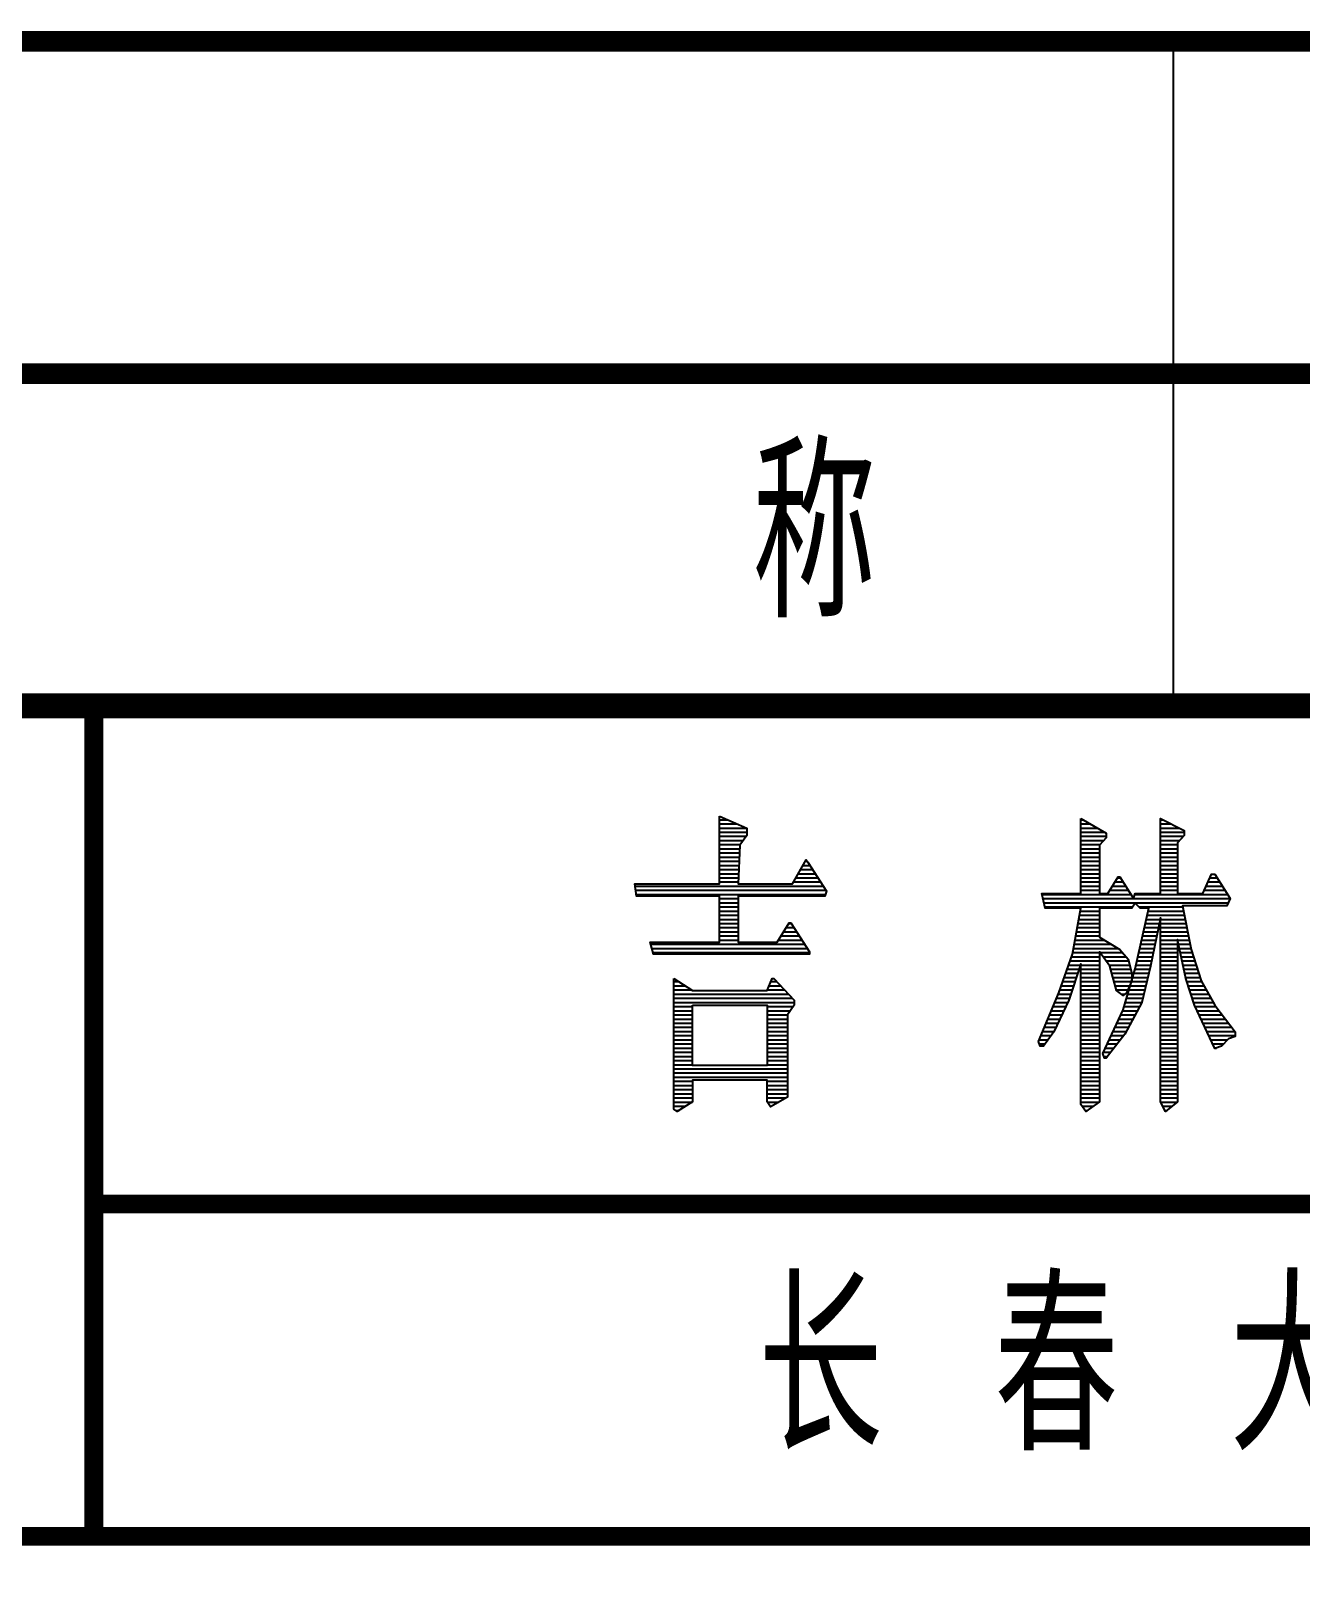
# Model space of a CAD drawing. Extents: x -11639 to -9817, y 3347 to 4292.
# Drawn here: x -9963.27 to -9932.69, y 3556.54 to 3593.91 of the extents above; entities that cross this region are included whole.
import ezdxf

# ---------------------------------------------------------------- set-up
doc = ezdxf.new("R2010")
doc.units = 0
doc.header["$LTSCALE"] = 10
doc.header["$MEASUREMENT"] = 0
doc.layers.get('0').update_dxf_attribs({"linetype": 'CONTINUOUS'})
for name, color, linetype in [('1', 2, 'CONTINUOUS'), ('2', 1, 'CONTINUOUS'), ('BD', 7, 'CONTINUOUS')]:
    doc.layers.add(name, color=color, linetype=linetype)
doc.styles.add('HZ', font='txt', dxfattribs={"width": 0.75, "bigfont": 'hztxt'})

# ---------------------------------------------------------------- blocks, each defined once
blk = doc.blocks.new('*X116')
at = {"color": 0}
for p, q in [((35204.5, -950), (35223.8, -950)), ((35204.5, -960), (35246.2, -960)), ((35204.5, -970), (35268.6, -970)), ((36074.2, -950), (36079.1, -950)), ((36074.2, -960), (36096.6, -960)), ((36074.2, -970), (36114.1, -970)), ((36266.1, -950), (36271.6, -950)), ((36266.1, -960), (36291.2, -960)), ((36266.1, -970), (36310.8, -970)), ((35204.5, -980), (35269.8, -980)), ((35204.5, -990), (35268.4, -990)), ((35204.5, -1000), (35261.4, -1000)), ((36074.2, -980), (36131.6, -980)), ((36074.2, -990), (36135.5, -990)), ((36074.2, -1000), (36129.7, -1000)), ((36266.1, -980), (36323.3, -980)), ((36266.1, -990), (36321.5, -990)), ((36266.1, -1000), (36312.1, -1000)), ((35204.5, -1010), (35254.4, -1010)), ((35204.5, -1020), (35253.1, -1020)), ((35204.5, -1030), (35252.6, -1030)), ((35204.5, -1040), (35252.2, -1040)), ((36074.2, -1010), (36120.4, -1010)), ((36074.2, -1020), (36119.1, -1020)), ((36074.2, -1030), (36119.1, -1030)), ((36074.2, -1040), (36119.1, -1040)), ((36266.1, -1010), (36307, -1010)), ((36266.1, -1020), (36307, -1020)), ((36266.1, -1030), (36307, -1030)), ((36266.1, -1040), (36307, -1040)), ((35204.5, -1050), (35251.8, -1050)), ((35204.5, -1060), (35251.3, -1060)), ((35204.5, -1070), (35250.9, -1070)), ((35204.5, -1080), (35250.5, -1080)), ((35393.9, -1080), (35434.6, -1080)), ((35399.5, -1070), (35428.2, -1070)), ((35405.1, -1060), (35421.8, -1060)), ((35410.7, -1050), (35415.2, -1050)), ((36074.2, -1050), (36119.1, -1050)), ((36074.2, -1060), (36119.1, -1060)), ((36074.2, -1070), (36119.1, -1070)), ((36074.2, -1080), (36119.1, -1080)), ((36266.1, -1050), (36307, -1050)), ((36266.1, -1060), (36307, -1060)), ((36266.1, -1070), (36307, -1070)), ((36266.1, -1080), (36307, -1080)), ((35001, -1110), (35453.9, -1110)), ((35002.4, -1120), (35460.3, -1120)), ((35204.5, -1090), (35250, -1090)), ((35204.5, -1100), (35249.6, -1100)), ((35382.7, -1100), (35447.5, -1100)), ((35388.3, -1090), (35441, -1090)), ((36074.2, -1090), (36119.1, -1090)), ((36074.2, -1100), (36119.1, -1100)), ((36074.2, -1110), (36119.1, -1110)), ((36074.2, -1120), (36119.1, -1120)), ((36144.4, -1120), (36188.5, -1120)), ((36150.4, -1110), (36182.3, -1110)), ((36156.4, -1100), (36176.1, -1100)), ((36162.4, -1090), (36169.9, -1090)), ((36266.1, -1090), (36307, -1090)), ((36266.1, -1100), (36307, -1100)), ((36266.1, -1110), (36307, -1110)), ((36266.1, -1120), (36307, -1120)), ((36371.7, -1120), (36421.1, -1120)), ((36376.1, -1110), (36414.8, -1110)), ((36380.5, -1100), (36408.5, -1100)), ((36384.8, -1090), (36402.2, -1090)), ((35003.8, -1130), (35459, -1130)), ((35204.5, -1140), (35249.4, -1140)), ((35204.5, -1150), (35249.4, -1150)), ((35980.7, -1130), (36194.7, -1130)), ((35983.1, -1140), (36433.4, -1140)), ((35985.4, -1150), (36428.7, -1150)), ((36204.2, -1130), (36427.4, -1130)), ((35204.5, -1160), (35249.4, -1160)), ((35204.5, -1170), (35249.4, -1170)), ((35204.5, -1180), (35249.4, -1180)), ((35204.5, -1190), (35249.4, -1190)), ((35987.7, -1160), (36198.8, -1160)), ((36069.2, -1190), (36119.1, -1190)), ((36071.1, -1180), (36119.1, -1180)), ((36072.9, -1170), (36119.1, -1170)), ((36213.9, -1160), (36319.7, -1160)), ((36231.5, -1190), (36265.4, -1190)), ((36233.7, -1180), (36323.6, -1180)), ((36236, -1170), (36321.7, -1170)), ((36266.1, -1190), (36325.6, -1190)), ((35204.5, -1200), (35249.4, -1200)), ((35204.5, -1210), (35249.4, -1210)), ((35204.5, -1220), (35249.4, -1220)), ((35204.5, -1230), (35249.4, -1230)), ((35352.3, -1230), (35396.5, -1230)), ((35358.4, -1220), (35390, -1220)), ((35364.5, -1210), (35383.6, -1210)), ((35370.7, -1200), (35377.2, -1200)), ((36061.9, -1230), (36119.1, -1230)), ((36063.7, -1220), (36119.1, -1220)), ((36065.6, -1210), (36119.1, -1210)), ((36067.4, -1200), (36119.1, -1200)), ((36222.5, -1230), (36257, -1230)), ((36224.8, -1220), (36259.1, -1220)), ((36227, -1210), (36261.2, -1210)), ((36229.3, -1200), (36263.3, -1200)), ((36266.1, -1200), (36327.5, -1200)), ((36266.1, -1210), (36329.5, -1210)), ((36266.1, -1220), (36331.4, -1220)), ((36266.1, -1230), (36333.4, -1230)), ((35038.5, -1250), (35409.3, -1250)), ((35041.3, -1260), (35415.7, -1260)), ((35044.1, -1270), (35420.9, -1270)), ((35204.5, -1240), (35249.4, -1240)), ((35346.2, -1240), (35402.9, -1240)), ((36054.5, -1270), (36119.1, -1270)), ((36056.3, -1260), (36164.4, -1260)), ((36058.2, -1250), (36147.6, -1250)), ((36060, -1240), (36130.8, -1240)), ((36120.5, -1270), (36174.9, -1270)), ((36213.6, -1270), (36248.6, -1270)), ((36215.8, -1260), (36250.7, -1260)), ((36218.1, -1250), (36252.8, -1250)), ((36220.3, -1240), (36254.9, -1240)), ((36266.1, -1240), (36307, -1240)), ((36266.1, -1250), (36307, -1250)), ((36266.1, -1260), (36307, -1260)), ((36266.1, -1270), (36307, -1270)), ((36307.2, -1240), (36335.3, -1240)), ((36309.4, -1250), (36337.2, -1250)), ((36311.6, -1260), (36339.2, -1260)), ((36313.8, -1270), (36342.1, -1270)), ((36044.6, -1300), (36073.3, -1300)), ((36048.1, -1290), (36119.1, -1290)), ((36051.6, -1280), (36119.1, -1280)), ((36074.2, -1300), (36119.1, -1300)), ((36127.5, -1280), (36183.7, -1280)), ((36134.5, -1290), (36189.6, -1290)), ((36141.5, -1300), (36191.9, -1300)), ((36206.9, -1300), (36242.3, -1300)), ((36209.1, -1290), (36244.4, -1290)), ((36211.3, -1280), (36246.5, -1280)), ((36266.1, -1280), (36307, -1280)), ((36266.1, -1290), (36307, -1290)), ((36266.1, -1300), (36307, -1300)), ((36315.9, -1280), (36345.4, -1280)), ((36318.1, -1290), (36348.6, -1290)), ((36320.3, -1300), (36351.8, -1300)), ((35094.2, -1340), (35106.2, -1340)), ((35327.8, -1340), (35342.4, -1340)), ((36030.6, -1340), (36060.2, -1340)), ((36034.1, -1330), (36063.5, -1330)), ((36037.6, -1320), (36066.8, -1320)), ((36041.1, -1310), (36070, -1310)), ((36074.2, -1310), (36119.1, -1310)), ((36074.2, -1320), (36119.1, -1320)), ((36074.2, -1330), (36119.1, -1330)), ((36074.2, -1340), (36119.1, -1340)), ((36145.6, -1310), (36194.2, -1310)), ((36148.4, -1320), (36196.6, -1320)), ((36151.2, -1330), (36196.7, -1330)), ((36154, -1340), (36195.9, -1340)), ((36195.9, -1340), (36233, -1340)), ((36198.8, -1330), (36235.3, -1330)), ((36201.7, -1320), (36237.7, -1320)), ((36204.5, -1310), (36240, -1310)), ((36266.1, -1310), (36307, -1310)), ((36266.1, -1320), (36307, -1320)), ((36266.1, -1330), (36307, -1330)), ((36266.1, -1340), (36307, -1340)), ((36322.5, -1310), (36355.1, -1310)), ((36324.7, -1320), (36358.3, -1320)), ((36326.9, -1330), (36361.5, -1330)), ((36329.8, -1340), (36365.2, -1340)), ((35094.2, -1350), (35121.6, -1350)), ((35094.2, -1360), (35137, -1360)), ((35094.2, -1370), (35370.4, -1370)), ((35094.2, -1380), (35379.7, -1380)), ((35319.4, -1360), (35361.1, -1360)), ((35323.6, -1350), (35351.7, -1350)), ((36015.7, -1380), (36047.2, -1380)), ((36019.9, -1370), (36050.4, -1370)), ((36023.6, -1360), (36053.7, -1360)), ((36027.1, -1350), (36057, -1350)), ((36074.2, -1350), (36119.1, -1350)), ((36074.2, -1360), (36119.1, -1360)), ((36074.2, -1370), (36119.1, -1370)), ((36074.2, -1380), (36119.1, -1380)), ((36156.8, -1350), (36191.7, -1350)), ((36159.6, -1360), (36187.5, -1360)), ((36172, -1370), (36180.5, -1370)), ((36184.4, -1380), (36223.7, -1380)), ((36187.3, -1370), (36226, -1370)), ((36190.1, -1360), (36228.3, -1360)), ((36193, -1350), (36230.7, -1350)), ((36266.1, -1350), (36307, -1350)), ((36266.1, -1360), (36307, -1360)), ((36266.1, -1370), (36307, -1370)), ((36266.1, -1380), (36307, -1380)), ((36333, -1350), (36370.8, -1350)), ((36336.2, -1360), (36376.4, -1360)), ((36339.4, -1370), (36382, -1370)), ((36342.6, -1380), (36387.6, -1380)), ((35094.2, -1390), (35384.1, -1390)), ((35094.2, -1400), (35139.1, -1400)), ((35094.2, -1410), (35139.1, -1410)), ((35094.2, -1420), (35139.1, -1420)), ((35318.8, -1400), (35381.6, -1400)), ((35318.8, -1410), (35374.6, -1410)), ((35318.8, -1420), (35367.8, -1420)), ((35998.9, -1420), (36028.5, -1420)), ((36003.1, -1410), (36033.4, -1410)), ((36007.3, -1400), (36038.2, -1400)), ((36011.5, -1390), (36043.1, -1390)), ((36074.2, -1390), (36119.1, -1390)), ((36074.2, -1400), (36119.1, -1400)), ((36074.2, -1410), (36119.1, -1410)), ((36074.2, -1420), (36119.1, -1420)), ((36170.7, -1420), (36205.3, -1420)), ((36175.4, -1410), (36210.7, -1410)), ((36178.6, -1400), (36216.1, -1400)), ((36181.5, -1390), (36221.3, -1390)), ((36266.1, -1390), (36307, -1390)), ((36266.1, -1400), (36307, -1400)), ((36266.1, -1410), (36307, -1410)), ((36266.1, -1420), (36307, -1420)), ((36345.8, -1390), (36393.2, -1390)), ((36349.5, -1400), (36399.6, -1400)), ((36354.1, -1410), (36407.2, -1410)), ((36358.8, -1420), (36414.8, -1420)), ((35094.2, -1430), (35139.1, -1430)), ((35094.2, -1440), (35139.1, -1440)), ((35094.2, -1450), (35139.1, -1450)), ((35318.8, -1430), (35367.8, -1430)), ((35318.8, -1440), (35367.8, -1440)), ((35318.8, -1450), (35367.8, -1450)), ((35986.3, -1450), (36014, -1450)), ((35990.5, -1440), (36018.8, -1440)), ((35994.7, -1430), (36023.7, -1430)), ((36074.2, -1430), (36119.1, -1430)), ((36074.2, -1440), (36119.1, -1440)), ((36074.2, -1450), (36119.1, -1450)), ((36156.7, -1450), (36189.2, -1450)), ((36161.4, -1440), (36194.6, -1440)), ((36166, -1430), (36200, -1430)), ((36266.1, -1430), (36307, -1430)), ((36266.1, -1440), (36307, -1440)), ((36266.1, -1450), (36307, -1450)), ((36363.5, -1430), (36422.5, -1430)), ((36368.1, -1440), (36430.1, -1440)), ((36372.8, -1450), (36437.7, -1450)), ((35094.2, -1460), (35139.1, -1460)), ((35094.2, -1470), (35139.1, -1470)), ((35094.2, -1480), (35139.1, -1480)), ((35094.2, -1490), (35139.1, -1490)), ((35318.8, -1460), (35367.8, -1460)), ((35318.8, -1470), (35367.8, -1470)), ((35318.8, -1480), (35367.8, -1480)), ((35318.8, -1490), (35367.8, -1490)), ((35973.7, -1480), (35995.3, -1480)), ((35974.3, -1490), (35988.3, -1490)), ((35977.9, -1470), (36002.3, -1470)), ((35982.1, -1460), (36009.1, -1460)), ((36074.2, -1460), (36119.1, -1460)), ((36074.2, -1470), (36119.1, -1470)), ((36074.2, -1480), (36119.1, -1480)), ((36074.2, -1490), (36119.1, -1490)), ((36138, -1490), (36162.2, -1490)), ((36142.7, -1480), (36169.9, -1480)), ((36147.4, -1470), (36177.6, -1470)), ((36152, -1460), (36183.8, -1460)), ((36266.1, -1460), (36307, -1460)), ((36266.1, -1470), (36307, -1470)), ((36266.1, -1480), (36307, -1480)), ((36266.1, -1490), (36307, -1490)), ((36377.5, -1460), (36445.4, -1460)), ((36382.1, -1470), (36445.8, -1470)), ((36386.8, -1480), (36427.6, -1480)), ((36391.5, -1490), (36418.3, -1490)), ((35094.2, -1500), (35139.1, -1500)), ((35094.2, -1510), (35139.1, -1510)), ((35094.2, -1520), (35139.1, -1520)), ((35094.2, -1530), (35139.1, -1530)), ((35318.8, -1500), (35367.8, -1500)), ((35318.8, -1510), (35367.8, -1510)), ((35318.8, -1520), (35367.8, -1520)), ((35318.8, -1530), (35367.8, -1530)), ((36074.2, -1500), (36119.1, -1500)), ((36074.2, -1510), (36119.1, -1510)), ((36074.2, -1520), (36119.1, -1520)), ((36074.2, -1530), (36119.1, -1530)), ((36128.7, -1510), (36146.8, -1510)), ((36129.7, -1520), (36139.1, -1520)), ((36133.4, -1500), (36154.5, -1500)), ((36266.1, -1500), (36307, -1500)), ((36266.1, -1510), (36307, -1510)), ((36266.1, -1520), (36307, -1520)), ((36266.1, -1530), (36307, -1530)), ((36396.1, -1500), (36400.6, -1500)), ((35094.2, -1540), (35139.1, -1540)), ((35094.2, -1550), (35367.8, -1550)), ((35094.2, -1560), (35367.8, -1560)), ((35318.8, -1540), (35367.8, -1540)), ((36074.2, -1540), (36119.1, -1540)), ((36074.2, -1550), (36119.1, -1550)), ((36074.2, -1560), (36119.1, -1560)), ((36266.1, -1540), (36307, -1540)), ((36266.1, -1550), (36307, -1550)), ((36266.1, -1560), (36307, -1560)), ((35094.2, -1570), (35367.8, -1570)), ((35094.2, -1580), (35139.1, -1580)), ((35094.2, -1590), (35139.1, -1590)), ((35094.2, -1600), (35139.1, -1600)), ((35318.8, -1580), (35367.8, -1580)), ((35318.8, -1590), (35367.8, -1590)), ((35318.8, -1600), (35367.8, -1600)), ((36074.2, -1570), (36119.1, -1570)), ((36074.2, -1580), (36119.1, -1580)), ((36074.2, -1590), (36119.1, -1590)), ((36074.2, -1600), (36119.1, -1600)), ((36266.1, -1570), (36307, -1570)), ((36266.1, -1580), (36307, -1580)), ((36266.1, -1590), (36307, -1590)), ((36266.1, -1600), (36307, -1600)), ((35094.2, -1610), (35139.1, -1610)), ((35094.2, -1620), (35139.1, -1620)), ((35094.2, -1630), (35138.7, -1630)), ((35094.2, -1640), (35122.9, -1640)), ((35318.8, -1610), (35367.8, -1610)), ((35318.8, -1620), (35364.4, -1620)), ((35319, -1630), (35346.9, -1630)), ((35326, -1640), (35329.4, -1640)), ((36074.2, -1610), (36119.1, -1610)), ((36074.2, -1620), (36119.1, -1620)), ((36074.2, -1630), (36118.7, -1630)), ((36077.3, -1640), (36104.7, -1640)), ((36266.1, -1610), (36307, -1610)), ((36266.1, -1620), (36307, -1620)), ((36266.3, -1630), (36306.6, -1630)), ((36271.5, -1640), (36294.3, -1640)), ((35098.1, -1650), (35107.2, -1650)), ((36084.3, -1650), (36090.7, -1650)), ((36276.8, -1650), (36282.1, -1650))]:
    blk.add_line(p, q, dxfattribs=at)
blk = doc.blocks.new('20-216-2')
at = {"color": 7}
blk.add_lwpolyline([(-11444.04823, 1822.6203, 6, 6, 0), (-11444.04823, 2422.6203, 6, 6, 0), (-13244.04823, 2422.6203, 6, 6, 0), (-13244.04823, 1822.6203, 6, 6, 0)], format="xyseb", close=True, dxfattribs=at)
blk.add_lwpolyline([(-12844.04823, 2222.6203, 4.5, 4.5, 0), (-12844.04823, 2422.6203, 4.5, 4.5, 0)], format="xyseb")
for points in [[(-11444.04823, 2302.6203, 4.5, 4.5, 0), (-12844.04823, 2302.6203, 4.5, 4.5, 0)], [(-11444.04823, 2222.6203, 4.5, 4.5, 0), (-13244.04823, 2222.6203, 4.5, 4.5, 0)]]:
    blk.add_lwpolyline(points, format="xyseb", dxfattribs=at)
at = {"layer": '1'}
blk.add_line((-12584.04823, 2422.6203), (-12584.04823, 2582.6203), dxfattribs=at)
at = {"layer": '1', "const_width": 5}
blk.add_lwpolyline([(-13244.04823, 2502.6203), (-11444.04823, 2502.6203)], dxfattribs=at)
at = {"layer": '2', "const_width": 5}
for points in [[(-11444.04823, 2582.6203), (-13244.04823, 2582.6203)], [(-13244.04823, 2582.6203), (-11444.04823, 2582.6203)], [(-13244.04823, 2422.6203), (-11444.04823, 2422.6203)]]:
    blk.add_lwpolyline(points, dxfattribs=at)
at = {"layer": 'BD', "color": 7}
for points in [[(-12693.35951, 2396.0463), (-12686.82618, 2393.12964), (-12686.82618, 2393.12964), (-12686.82618, 2391.37964), (-12686.82618, 2391.37964), (-12688.45951, 2389.0463), (-12688.45951, 2389.0463), (-12688.86785, 2379.71297), (-12688.86785, 2379.71297), (-12675.80118, 2379.71297), (-12675.80118, 2379.71297), (-12672.53451, 2385.5463), (-12672.53451, 2385.5463), (-12672.12618, 2384.96297), (-12672.12618, 2384.96297), (-12667.63451, 2377.96297), (-12667.63451, 2377.96297), (-12668.04285, 2376.7963), (-12668.04285, 2376.7963), (-12688.86785, 2376.7963), (-12688.86785, 2376.7963), (-12688.86785, 2365.71297), (-12688.86785, 2365.71297), (-12679.47618, 2365.71297), (-12679.47618, 2365.71297), (-12676.61785, 2370.37964), (-12676.61785, 2370.37964), (-12676.20951, 2370.37964), (-12676.20951, 2370.37964), (-12671.71785, 2363.37964), (-12671.71785, 2363.37964), (-12671.71785, 2362.7963), (-12671.71785, 2362.7963), (-12709.28451, 2362.7963), (-12709.28451, 2362.7963), (-12710.10118, 2365.71297), (-12710.10118, 2365.71297), (-12693.35951, 2365.71297), (-12693.35951, 2365.71297), (-12693.35951, 2376.7963), (-12693.35951, 2376.7963), (-12713.36785, 2376.7963), (-12713.36785, 2376.7963), (-12713.77618, 2379.71297), (-12713.77618, 2379.71297), (-12693.35951, 2379.71297), (-12693.35951, 2379.71297), (-12693.35951, 2396.0463)], [(-12606.38451, 2395.46297), (-12600.25951, 2391.96297), (-12600.25951, 2391.96297), (-12600.25951, 2390.7963), (-12600.25951, 2390.7963), (-12601.89285, 2389.0463), (-12601.89285, 2389.0463), (-12601.89285, 2377.37964), (-12601.89285, 2377.37964), (-12599.85118, 2377.37964), (-12599.85118, 2377.37964), (-12597.40118, 2381.46297), (-12597.40118, 2381.46297), (-12596.99285, 2381.46297), (-12596.99285, 2381.46297), (-12593.72618, 2376.21297), (-12593.72618, 2376.21297), (-12593.31785, 2377.37964), (-12593.31785, 2377.37964), (-12587.19285, 2377.37964), (-12587.19285, 2377.37964), (-12587.19285, 2395.46297), (-12587.19285, 2395.46297), (-12581.47618, 2392.5463), (-12581.47618, 2392.5463), (-12581.47618, 2391.37964), (-12581.47618, 2391.37964), (-12583.10951, 2389.62964), (-12583.10951, 2389.62964), (-12583.10951, 2377.37964), (-12583.10951, 2377.37964), (-12576.98451, 2377.37964), (-12576.98451, 2377.37964), (-12574.94285, 2382.0463), (-12574.94285, 2382.0463), (-12574.12618, 2382.0463), (-12574.12618, 2382.0463), (-12570.45118, 2376.21297), (-12570.45118, 2376.21297), (-12571.26785, 2374.46297), (-12571.26785, 2374.46297), (-12581.88451, 2374.46297), (-12581.88451, 2374.46297), (-12579.84285, 2363.96297), (-12579.84285, 2363.96297), (-12577.39285, 2356.37964), (-12577.39285, 2356.37964), (-12574.12618, 2350.5463), (-12574.12618, 2350.5463), (-12569.22618, 2344.12964), (-12569.22618, 2344.12964), (-12569.22618, 2342.96297), (-12569.22618, 2342.96297), (-12570.85951, 2342.37964), (-12570.85951, 2342.37964), (-12572.49285, 2340.62964), (-12572.49285, 2340.62964), (-12574.12618, 2340.0463), (-12574.12618, 2340.0463), (-12579.02618, 2350.5463), (-12579.02618, 2350.5463), (-12581.06785, 2356.96297), (-12581.06785, 2356.96297), (-12583.10951, 2366.2963), (-12583.10951, 2366.2963), (-12583.10951, 2327.21297), (-12583.10951, 2327.21297), (-12585.96785, 2324.87964), (-12585.96785, 2324.87964), (-12587.19285, 2327.21297), (-12587.19285, 2327.21297), (-12587.19285, 2371.5463), (-12587.19285, 2371.5463), (-12589.64285, 2359.87964), (-12589.64285, 2359.87964), (-12591.68451, 2351.12964), (-12591.68451, 2351.12964), (-12595.76785, 2343.5463), (-12595.76785, 2343.5463), (-12600.25951, 2337.71297), (-12600.25951, 2337.71297), (-12600.66785, 2337.71297), (-12600.66785, 2337.71297), (-12601.07618, 2338.87964), (-12601.07618, 2338.87964), (-12596.17618, 2349.37964), (-12596.17618, 2349.37964), (-12593.31785, 2359.2963), (-12593.31785, 2359.2963), (-12590.05118, 2373.87964), (-12590.05118, 2373.87964), (-12592.09285, 2373.87964), (-12592.09285, 2373.87964), (-12593.31785, 2375.0463), (-12593.31785, 2375.0463), (-12594.13451, 2373.87964), (-12594.13451, 2373.87964), (-12601.89285, 2373.87964), (-12601.89285, 2373.87964), (-12601.89285, 2366.87964), (-12601.89285, 2366.87964), (-12596.99285, 2363.96297), (-12596.99285, 2363.96297), (-12594.95118, 2361.62964), (-12594.95118, 2361.62964), (-12594.13451, 2358.12964), (-12594.13451, 2358.12964), (-12594.13451, 2356.37964), (-12594.13451, 2356.37964), (-12595.35951, 2353.46297), (-12595.35951, 2353.46297), (-12596.17618, 2352.87964), (-12596.17618, 2352.87964), (-12597.80951, 2354.0463), (-12597.80951, 2354.0463), (-12599.44285, 2359.87964), (-12599.44285, 2359.87964), (-12601.89285, 2363.37964), (-12601.89285, 2363.37964), (-12601.89285, 2327.21297), (-12601.89285, 2327.21297), (-12605.15951, 2324.87964), (-12605.15951, 2324.87964), (-12606.38451, 2326.62964), (-12606.38451, 2326.62964), (-12606.38451, 2360.46297), (-12606.38451, 2360.46297), (-12609.24285, 2351.71297), (-12609.24285, 2351.71297), (-12612.91785, 2344.12964), (-12612.91785, 2344.12964), (-12615.36785, 2340.62964), (-12615.36785, 2340.62964), (-12616.18451, 2340.62964), (-12616.18451, 2340.62964), (-12616.59285, 2341.7963), (-12616.59285, 2341.7963), (-12611.69285, 2353.46297), (-12611.69285, 2353.46297), (-12608.42618, 2362.7963), (-12608.42618, 2362.7963), (-12606.38451, 2373.87964), (-12606.38451, 2373.87964), (-12614.95951, 2373.87964), (-12614.95951, 2373.87964), (-12615.77618, 2377.37964), (-12615.77618, 2377.37964), (-12606.38451, 2377.37964), (-12606.38451, 2377.37964), (-12606.38451, 2395.46297)], [(-12704.38451, 2356.96297), (-12699.89285, 2354.0463), (-12699.89285, 2354.0463), (-12681.92618, 2354.0463), (-12681.92618, 2354.0463), (-12680.70118, 2356.96297), (-12680.70118, 2356.96297), (-12680.29285, 2356.96297), (-12680.29285, 2356.96297), (-12675.39285, 2351.71297), (-12675.39285, 2351.71297), (-12675.39285, 2350.5463), (-12675.39285, 2350.5463), (-12677.02618, 2348.21297), (-12677.02618, 2348.21297), (-12677.02618, 2328.37964), (-12677.02618, 2328.37964), (-12681.10951, 2326.0463), (-12681.10951, 2326.0463), (-12681.92618, 2327.21297), (-12681.92618, 2327.21297), (-12681.92618, 2332.46297), (-12681.92618, 2332.46297), (-12699.89285, 2332.46297), (-12699.89285, 2332.46297), (-12699.89285, 2327.21297), (-12699.89285, 2327.21297), (-12703.56785, 2324.87964), (-12703.56785, 2324.87964), (-12704.38451, 2325.46297), (-12704.38451, 2325.46297), (-12704.38451, 2356.96297)], [(-12699.89285, 2350.5463), (-12681.92618, 2350.5463), (-12681.92618, 2350.5463), (-12681.92618, 2335.96297), (-12681.92618, 2335.96297), (-12699.89285, 2335.96297), (-12699.89285, 2335.96297), (-12699.89285, 2350.5463)]]:
    blk.add_lwpolyline(points, dxfattribs=at)
at = {"layer": 'BD', "xscale": 0.09999999999999998, "yscale": 0.09999999999999998, "zscale": 0.09999999999999998}
blk.add_blockref('*X116', (-16213.80487, 2490.18401), dxfattribs=at)
at = {"layer": '1', "style": 'HZ', "width": 0.75}
for s, p in [('称', (-12685.5552, 2443.96641)), ('长 春 大 成     项 目', (-12684.01308, 2243.2412))]:
    blk.add_text(s, height=40, dxfattribs=at).set_placement(p)

msp = doc.modelspace()

# ---------------------------------------------------------------- block references
at = {"layer": '1', "xscale": 0.1, "yscale": 0.1, "zscale": 0.1}
msp.add_blockref('20-216-2', (-8677.35231, 3335.39854), dxfattribs=at)

doc.saveas('drawing.dxf')
